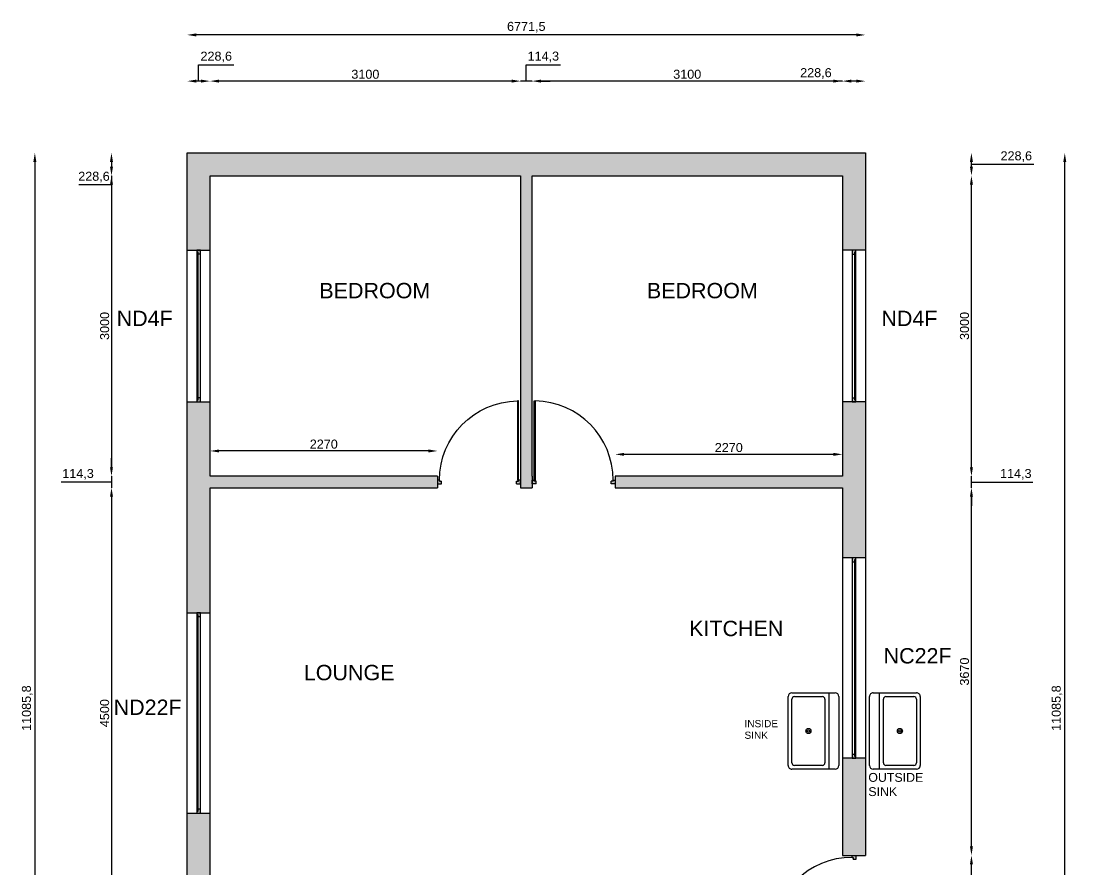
# Model space of a CAD drawing. Header units: millimetres. Extents: x 5556507 to 5811433, y 7824531 to 7923252.
# Drawn here: x 5628333 to 5638971, y 7841660 to 7850129 of the extents above; entities that cross this region are included whole.
import ezdxf

# ---------------------------------------------------------------- set-up
doc = ezdxf.new("R2010")
doc.units = ezdxf.units.MM
for name, color, linetype in [('blocks', 31, 'Continuous'), ('dimensions', 251, 'Continuous'), ('doors', 142, 'Continuous'), ('text', 8, 'Continuous'), ('wall', 7, 'Continuous'), ('wall hatch', 252, 'Continuous'), ('windows', 22, 'Continuous')]:
    doc.layers.add(name, color=color, linetype=linetype)
doc.styles.get("Standard").update_dxf_attribs({"font": 'arial.ttf'})
doc.dimstyles.new('ISO-25', dxfattribs={"dimscale": 31, "dimtxt": 2.5, "dimasz": 2.5, "dimexe": 1.25, "dimexo": 0.625, "dimtad": 1, "dimtxsty": 'Standard', "dimcen": 2.5, "dimse1": 1, "dimse2": 1, "dimadec": 0, "dimazin": 0, "dimtfac": 1, "dimtmove": 0, "dimatfit": 3, "dimfxl": 1, "dimarcsym": 0})

# ---------------------------------------------------------------- blocks, each defined once
blk = doc.blocks.new('D')
at = {"layer": 'doors'}
h = blk.add_hatch(color=256, dxfattribs=at)
h.dxf.hatch_style = 1
h.paths.add_polyline_path([(0, 19), (-20, 19), (-20, 7), (-40, 7), (-40, -19), (0, -19)])
h.paths.add_polyline_path([(-830, -19), (-790, -19), (-790, 7), (-810, 7), (-810, 19), (-830, 19)])
for p, q in [((-790, -19), (-790, 7)), ((-40, -19), (-40, 7))]:
    blk.add_line(p, q, dxfattribs=at)
blk.add_lwpolyline([(-810, 19), (-810, 809), (-798, 809), (-798, 19)], close=True, dxfattribs=at)
for points in [[(-790, -19), (-830, -19), (-830, 19), (-810, 19)], [(-790, 7), (-810, 7), (-810, 19)], [(-20, 19), (0, 19), (0, -19), (-40, -19)], [(-20, 19), (-20, 7), (-40, 7)]]:
    blk.add_lwpolyline(points, dxfattribs=at)
blk.add_arc((-810, 19), 790, 0, 89.1298, dxfattribs=at)
blk = doc.blocks.new('*D60')
at = {"layer": 'Defpoints', "color": 0, "transparency": 16777216}
for p in [(5636761, 7841803), (5637820, 7841803), (5636761, 7840973)]:
    blk.add_point(p, dxfattribs=at)
at = {"layer": 'dimensions', "color": 0, "lineweight": -2, "transparency": 16777216}
blk.add_line((5637820, 7841063), (5637820, 7841713), dxfattribs=at)
at = {"layer": 'dimensions', "color": 0, "transparency": 16777216}
for points in [[(5637805, 7841713), (5637835, 7841713), (5637820, 7841803)], [(5637805, 7841063), (5637835, 7841063), (5637820, 7840973)]]:
    blk.add_solid(points, dxfattribs=at)
at = {"layer": 'dimensions', "color": 0, "transparency": 16777216, "insert": (5637751, 7841388), "char_height": 90, "attachment_point": 5, "rotation": 90}
blk.add_mtext('830', dxfattribs=at)
blk = doc.blocks.new('*D61')
at = {"layer": 'Defpoints', "color": 0, "transparency": 16777216}
for p in [(5636532, 7845473), (5637820, 7845473), (5636761, 7841803)]:
    blk.add_point(p, dxfattribs=at)
at = {"layer": 'dimensions', "color": 0, "lineweight": -2, "transparency": 16777216}
blk.add_line((5637820, 7841893), (5637820, 7845383), dxfattribs=at)
at = {"layer": 'dimensions', "color": 0, "transparency": 16777216}
for points in [[(5637805, 7845383), (5637835, 7845383), (5637820, 7845473)], [(5637805, 7841893), (5637835, 7841893), (5637820, 7841803)]]:
    blk.add_solid(points, dxfattribs=at)
at = {"layer": 'dimensions', "color": 0, "transparency": 16777216, "insert": (5637751, 7843638), "char_height": 90, "attachment_point": 5, "rotation": 90}
blk.add_mtext('3670', dxfattribs=at)
blk = doc.blocks.new('*D62')
at = {"layer": 'Defpoints', "color": 0, "transparency": 16777216}
for p in [(5636532, 7845588), (5637820, 7845588), (5636532, 7845473)]:
    blk.add_point(p, dxfattribs=at)
at = {"layer": 'dimensions', "color": 0, "lineweight": -2, "transparency": 16777216}
for p, q in [((5637820, 7845678), (5637820, 7845768)), ((5637820, 7845473), (5637820, 7845588)), ((5637820, 7845473), (5637820, 7845588)), ((5637820, 7845530), (5638093, 7845530)), ((5638093, 7845530), (5638433, 7845530)), ((5637820, 7845383), (5637820, 7845293))]:
    blk.add_line(p, q, dxfattribs=at)
at = {"layer": 'dimensions', "color": 0, "transparency": 16777216}
for points in [[(5637805, 7845678), (5637835, 7845678), (5637820, 7845588)], [(5637805, 7845383), (5637835, 7845383), (5637820, 7845473)]]:
    blk.add_solid(points, dxfattribs=at)
at = {"layer": 'dimensions', "color": 0, "transparency": 16777216, "insert": (5638263, 7845607), "char_height": 90, "attachment_point": 5}
blk.add_mtext('114,3', dxfattribs=at)
blk = doc.blocks.new('*D63')
at = {"layer": 'Defpoints', "color": 0, "transparency": 16777216}
for p in [(5636532, 7848588), (5637820, 7848588), (5636532, 7845588)]:
    blk.add_point(p, dxfattribs=at)
at = {"layer": 'dimensions', "color": 0, "lineweight": -2, "transparency": 16777216}
blk.add_line((5637820, 7845678), (5637820, 7848498), dxfattribs=at)
at = {"layer": 'dimensions', "color": 0, "transparency": 16777216}
for points in [[(5637805, 7848498), (5637835, 7848498), (5637820, 7848588)], [(5637805, 7845678), (5637835, 7845678), (5637820, 7845588)]]:
    blk.add_solid(points, dxfattribs=at)
at = {"layer": 'dimensions', "color": 0, "transparency": 16777216, "insert": (5637751, 7847088), "char_height": 90, "attachment_point": 5, "rotation": 90}
blk.add_mtext('3000', dxfattribs=at)
blk = doc.blocks.new('*D64')
at = {"layer": 'Defpoints', "color": 0, "transparency": 16777216}
for p in [(5636761, 7848816), (5637820, 7848816), (5636532, 7848588)]:
    blk.add_point(p, dxfattribs=at)
at = {"layer": 'dimensions', "color": 0, "lineweight": -2, "transparency": 16777216}
for p, q in [((5637820, 7848678), (5637820, 7848726)), ((5637820, 7848702), (5638093, 7848702)), ((5638093, 7848702), (5638443, 7848702))]:
    blk.add_line(p, q, dxfattribs=at)
at = {"layer": 'dimensions', "color": 0, "transparency": 16777216}
for points in [[(5637805, 7848726), (5637835, 7848726), (5637820, 7848816)], [(5637805, 7848678), (5637835, 7848678), (5637820, 7848588)]]:
    blk.add_solid(points, dxfattribs=at)
at = {"layer": 'dimensions', "color": 0, "transparency": 16777216, "insert": (5638268, 7848778), "char_height": 90, "attachment_point": 5}
blk.add_mtext('228,6', dxfattribs=at)
blk = doc.blocks.new('*D65')
at = {"layer": 'Defpoints', "color": 0, "transparency": 16777216}
for p in [(5636761, 7848816), (5638752, 7848816), (5636761, 7837730)]:
    blk.add_point(p, dxfattribs=at)
at = {"layer": 'dimensions', "color": 0, "lineweight": -2, "transparency": 16777216}
blk.add_line((5638752, 7837820), (5638752, 7848726), dxfattribs=at)
at = {"layer": 'dimensions', "color": 0, "transparency": 16777216}
for points in [[(5638737, 7848726), (5638767, 7848726), (5638752, 7848816)], [(5638737, 7837820), (5638767, 7837820), (5638752, 7837730)]]:
    blk.add_solid(points, dxfattribs=at)
at = {"layer": 'dimensions', "color": 0, "transparency": 16777216, "insert": (5638675, 7843273), "char_height": 90, "attachment_point": 5, "rotation": 90}
blk.add_mtext('11085,8', dxfattribs=at)
blk = doc.blocks.new('*D67')
at = {"layer": 'Defpoints', "color": 0, "transparency": 16777216}
for p in [(5636532, 7849532), (5636761, 7848816), (5636532, 7848588)]:
    blk.add_point(p, dxfattribs=at)
at = {"layer": 'dimensions', "color": 0, "lineweight": -2, "transparency": 16777216}
for p, q in [((5636532, 7849532), (5636092, 7849532)), ((5636671, 7849532), (5636622, 7849532))]:
    blk.add_line(p, q, dxfattribs=at)
at = {"layer": 'dimensions', "color": 0, "transparency": 16777216}
for points in [[(5636622, 7849547), (5636622, 7849517), (5636532, 7849532)], [(5636671, 7849547), (5636671, 7849517), (5636761, 7849532)]]:
    blk.add_solid(points, dxfattribs=at)
at = {"layer": 'dimensions', "color": 0, "transparency": 16777216, "insert": (5636267, 7849608), "char_height": 90, "attachment_point": 5}
blk.add_mtext('228,6', dxfattribs=at)
blk = doc.blocks.new('*D68')
at = {"layer": 'Defpoints', "color": 0, "transparency": 16777216}
for p in [(5633432, 7849532), (5633432, 7848588), (5636532, 7848588)]:
    blk.add_point(p, dxfattribs=at)
at = {"layer": 'dimensions', "color": 0, "lineweight": -2, "transparency": 16777216}
blk.add_line((5636442, 7849532), (5633522, 7849532), dxfattribs=at)
at = {"layer": 'dimensions', "color": 0, "transparency": 16777216}
for points in [[(5633522, 7849547), (5633522, 7849517), (5633432, 7849532)], [(5636442, 7849547), (5636442, 7849517), (5636532, 7849532)]]:
    blk.add_solid(points, dxfattribs=at)
at = {"layer": 'dimensions', "color": 0, "transparency": 16777216, "insert": (5634982, 7849600), "char_height": 90, "attachment_point": 5}
blk.add_mtext('3100', dxfattribs=at)
blk = doc.blocks.new('*D69')
at = {"layer": 'Defpoints', "color": 0, "transparency": 16777216}
for p in [(5633318, 7849532), (5633318, 7848588), (5633432, 7848588)]:
    blk.add_point(p, dxfattribs=at)
at = {"layer": 'dimensions', "color": 0, "lineweight": -2, "transparency": 16777216}
for p, q in [((5633375, 7849532), (5633375, 7849696)), ((5633375, 7849696), (5633715, 7849696)), ((5633228, 7849532), (5633138, 7849532)), ((5633432, 7849532), (5633318, 7849532)), ((5633432, 7849532), (5633318, 7849532)), ((5633522, 7849532), (5633612, 7849532))]:
    blk.add_line(p, q, dxfattribs=at)
at = {"layer": 'dimensions', "color": 0, "transparency": 16777216}
for points in [[(5633228, 7849547), (5633228, 7849517), (5633318, 7849532)], [(5633522, 7849547), (5633522, 7849517), (5633432, 7849532)]]:
    blk.add_solid(points, dxfattribs=at)
at = {"layer": 'dimensions', "color": 0, "transparency": 16777216, "insert": (5633545, 7849773), "char_height": 90, "attachment_point": 5}
blk.add_mtext('114,3', dxfattribs=at)
blk = doc.blocks.new('*D70')
at = {"layer": 'Defpoints', "color": 0, "transparency": 16777216}
for p in [(5630218, 7849532), (5630218, 7848588), (5633318, 7848588)]:
    blk.add_point(p, dxfattribs=at)
at = {"layer": 'dimensions', "color": 0, "lineweight": -2, "transparency": 16777216}
blk.add_line((5633228, 7849532), (5630308, 7849532), dxfattribs=at)
at = {"layer": 'dimensions', "color": 0, "transparency": 16777216}
for points in [[(5630308, 7849547), (5630308, 7849517), (5630218, 7849532)], [(5633228, 7849547), (5633228, 7849517), (5633318, 7849532)]]:
    blk.add_solid(points, dxfattribs=at)
at = {"layer": 'dimensions', "color": 0, "transparency": 16777216, "insert": (5631768, 7849600), "char_height": 90, "attachment_point": 5}
blk.add_mtext('3100', dxfattribs=at)
blk = doc.blocks.new('*D71')
at = {"layer": 'Defpoints', "color": 0, "transparency": 16777216}
for p in [(5629989, 7849532), (5629989, 7848816), (5630218, 7848588)]:
    blk.add_point(p, dxfattribs=at)
at = {"layer": 'dimensions', "color": 0, "lineweight": -2, "transparency": 16777216}
for p, q in [((5630103, 7849532), (5630103, 7849696)), ((5630103, 7849696), (5630454, 7849696)), ((5630128, 7849532), (5630079, 7849532))]:
    blk.add_line(p, q, dxfattribs=at)
at = {"layer": 'dimensions', "color": 0, "transparency": 16777216}
for points in [[(5630079, 7849547), (5630079, 7849517), (5629989, 7849532)], [(5630128, 7849547), (5630128, 7849517), (5630218, 7849532)]]:
    blk.add_solid(points, dxfattribs=at)
at = {"layer": 'dimensions', "color": 0, "transparency": 16777216, "insert": (5630279, 7849773), "char_height": 90, "attachment_point": 5}
blk.add_mtext('228,6', dxfattribs=at)
blk = doc.blocks.new('*D72')
at = {"layer": 'Defpoints', "color": 0, "transparency": 16777216}
for p in [(5634262, 7845806), (5634262, 7845588), (5636532, 7845588)]:
    blk.add_point(p, dxfattribs=at)
at = {"layer": 'dimensions', "color": 0, "lineweight": -2, "transparency": 16777216}
blk.add_line((5636442, 7845806), (5634352, 7845806), dxfattribs=at)
at = {"layer": 'dimensions', "color": 0, "transparency": 16777216}
for points in [[(5634352, 7845821), (5634352, 7845791), (5634262, 7845806)], [(5636442, 7845821), (5636442, 7845791), (5636532, 7845806)]]:
    blk.add_solid(points, dxfattribs=at)
at = {"layer": 'dimensions', "color": 0, "transparency": 16777216, "insert": (5635397, 7845874), "char_height": 90, "attachment_point": 5}
blk.add_mtext('2270', dxfattribs=at)
blk = doc.blocks.new('*D73')
at = {"layer": 'Defpoints', "color": 0, "transparency": 16777216}
for p in [(5630218, 7845840), (5630218, 7845588), (5632488, 7845588)]:
    blk.add_point(p, dxfattribs=at)
at = {"layer": 'dimensions', "color": 0, "lineweight": -2, "transparency": 16777216}
blk.add_line((5632398, 7845840), (5630308, 7845840), dxfattribs=at)
at = {"layer": 'dimensions', "color": 0, "transparency": 16777216}
for points in [[(5630308, 7845855), (5630308, 7845825), (5630218, 7845840)], [(5632398, 7845855), (5632398, 7845825), (5632488, 7845840)]]:
    blk.add_solid(points, dxfattribs=at)
at = {"layer": 'dimensions', "color": 0, "transparency": 16777216, "insert": (5631353, 7845908), "char_height": 90, "attachment_point": 5}
blk.add_mtext('2270', dxfattribs=at)
blk = doc.blocks.new('*D74')
at = {"layer": 'Defpoints', "color": 0, "transparency": 16777216}
for p in [(5629989, 7849993), (5629989, 7848816), (5636761, 7848816)]:
    blk.add_point(p, dxfattribs=at)
at = {"layer": 'dimensions', "color": 0, "lineweight": -2, "transparency": 16777216}
blk.add_line((5636671, 7849993), (5630079, 7849993), dxfattribs=at)
at = {"layer": 'dimensions', "color": 0, "transparency": 16777216}
for points in [[(5630079, 7850008), (5630079, 7849978), (5629989, 7849993)], [(5636671, 7850008), (5636671, 7849978), (5636761, 7849993)]]:
    blk.add_solid(points, dxfattribs=at)
at = {"layer": 'dimensions', "color": 0, "transparency": 16777216, "insert": (5633375, 7850070), "char_height": 90, "attachment_point": 5}
blk.add_mtext('6771,5', dxfattribs=at)
blk = doc.blocks.new('*D75')
at = {"layer": 'Defpoints', "color": 0, "transparency": 16777216}
for p in [(5629989, 7848816), (5629233, 7848588), (5630218, 7848588)]:
    blk.add_point(p, dxfattribs=at)
at = {"layer": 'dimensions', "color": 0, "lineweight": -2, "transparency": 16777216}
for p, q in [((5629233, 7848726), (5629233, 7848678)), ((5629233, 7848588), (5629233, 7848498)), ((5629233, 7848498), (5628906, 7848498))]:
    blk.add_line(p, q, dxfattribs=at)
at = {"layer": 'dimensions', "color": 0, "transparency": 16777216}
for points in [[(5629218, 7848726), (5629248, 7848726), (5629233, 7848816)], [(5629218, 7848678), (5629248, 7848678), (5629233, 7848588)]]:
    blk.add_solid(points, dxfattribs=at)
at = {"layer": 'dimensions', "color": 0, "transparency": 16777216, "insert": (5629058, 7848574), "char_height": 90, "attachment_point": 5}
blk.add_mtext('228,6', dxfattribs=at)
blk = doc.blocks.new('*D76')
at = {"layer": 'Defpoints', "color": 0, "transparency": 16777216}
for p in [(5630218, 7848588), (5629233, 7845588), (5630218, 7845588)]:
    blk.add_point(p, dxfattribs=at)
at = {"layer": 'dimensions', "color": 0, "lineweight": -2, "transparency": 16777216}
blk.add_line((5629233, 7848498), (5629233, 7845678), dxfattribs=at)
at = {"layer": 'dimensions', "color": 0, "transparency": 16777216}
for points in [[(5629218, 7848498), (5629248, 7848498), (5629233, 7848588)], [(5629218, 7845678), (5629248, 7845678), (5629233, 7845588)]]:
    blk.add_solid(points, dxfattribs=at)
at = {"layer": 'dimensions', "color": 0, "transparency": 16777216, "insert": (5629165, 7847088), "char_height": 90, "attachment_point": 5, "rotation": 90}
blk.add_mtext('3000', dxfattribs=at)
blk = doc.blocks.new('*D77')
at = {"layer": 'Defpoints', "color": 0, "transparency": 16777216}
for p in [(5630218, 7845588), (5629233, 7845473), (5630218, 7845473)]:
    blk.add_point(p, dxfattribs=at)
at = {"layer": 'dimensions', "color": 0, "lineweight": -2, "transparency": 16777216}
for p, q in [((5629233, 7845678), (5629233, 7845768)), ((5629233, 7845588), (5629233, 7845473)), ((5629233, 7845588), (5629233, 7845473)), ((5629069, 7845530), (5628729, 7845530)), ((5629233, 7845530), (5629069, 7845530)), ((5629233, 7845383), (5629233, 7845293))]:
    blk.add_line(p, q, dxfattribs=at)
at = {"layer": 'dimensions', "color": 0, "transparency": 16777216}
for points in [[(5629218, 7845678), (5629248, 7845678), (5629233, 7845588)], [(5629218, 7845383), (5629248, 7845383), (5629233, 7845473)]]:
    blk.add_solid(points, dxfattribs=at)
at = {"layer": 'dimensions', "color": 0, "transparency": 16777216, "insert": (5628899, 7845607), "char_height": 90, "attachment_point": 5}
blk.add_mtext('114,3', dxfattribs=at)
blk = doc.blocks.new('*D78')
at = {"layer": 'Defpoints', "color": 0, "transparency": 16777216}
for p in [(5630218, 7845473), (5629233, 7840973), (5630218, 7840973)]:
    blk.add_point(p, dxfattribs=at)
at = {"layer": 'dimensions', "color": 0, "lineweight": -2, "transparency": 16777216}
blk.add_line((5629233, 7845383), (5629233, 7841063), dxfattribs=at)
at = {"layer": 'dimensions', "color": 0, "transparency": 16777216}
for points in [[(5629218, 7845383), (5629248, 7845383), (5629233, 7845473)], [(5629218, 7841063), (5629248, 7841063), (5629233, 7840973)]]:
    blk.add_solid(points, dxfattribs=at)
at = {"layer": 'dimensions', "color": 0, "transparency": 16777216, "insert": (5629165, 7843223), "char_height": 90, "attachment_point": 5, "rotation": 90}
blk.add_mtext('4500', dxfattribs=at)
blk = doc.blocks.new('*D82')
at = {"layer": 'Defpoints', "color": 0, "transparency": 16777216}
for p in [(5629989, 7848816), (5628468, 7837730), (5629989, 7837730)]:
    blk.add_point(p, dxfattribs=at)
at = {"layer": 'dimensions', "color": 0, "lineweight": -2, "transparency": 16777216}
blk.add_line((5628468, 7848726), (5628468, 7837820), dxfattribs=at)
at = {"layer": 'dimensions', "color": 0, "transparency": 16777216}
for points in [[(5628453, 7848726), (5628483, 7848726), (5628468, 7848816)], [(5628453, 7837820), (5628483, 7837820), (5628468, 7837730)]]:
    blk.add_solid(points, dxfattribs=at)
at = {"layer": 'dimensions', "color": 0, "transparency": 16777216, "insert": (5628392, 7843273), "char_height": 90, "attachment_point": 5, "rotation": 90}
blk.add_mtext('11085,8', dxfattribs=at)
blk = doc.blocks.new('Sink-single - 30 in top')
blk.add_line((-15, -3.999996), (15, -3.999996))
for points in [[(-13.5, 0), (13.5, 0)], [(-15, -18.499996), (-15, -1.5)], [(15, -1.5), (15, -18.499996)], [(-13.5, -17.499996), (-13.5, -6.499996)], [(-12.5, -5.499996), (12.5, -5.499996)], [(13.5, -6.499996), (13.5, -17.499996)], [(13.5, -19.999996), (-13.5, -19.999996)], [(12.5, -18.499996), (-12.5, -18.499996)]]:
    blk.add_lwpolyline(points)
for radius in [1, 0.5]:
    blk.add_circle((0, -11.999996), radius)
for centre, radius, start, end in [((-13.5, -1.5), 1.5, 90, 180), ((13.5, -1.5), 1.5, 0, 90), ((-12.5, -6.499996), 1, 90, 180), ((12.5, -6.499996), 1, 0, 90), ((-13.5, -18.499996), 1.5, 180, 270), ((-12.5, -17.499996), 1, 180, 270), ((12.5, -17.499996), 1, 270, 0), ((13.5, -18.499996), 1.5, 270, 0)]:
    blk.add_arc(centre, radius, start, end)

msp = doc.modelspace()

# ---------------------------------------------------------------- hatches: boundary and pattern name
at = {"layer": 'wall hatch'}
h = msp.add_hatch(dxfattribs=at)
h.set_pattern_fill('ANGLE', color=256)
h.set_pattern_definition([(0, (0, 0), (0, 6.985), [5.08, -1.905]), (90, (0, 0), (-6.985, 4e-16), [5.08, -1.905])])
h.paths.add_polyline_path([(5630217.771, 7848587.586), (5633317.771, 7848587.586), (5633317.771, 7845587.586), (5633317.771, 7845473.286), (5633432.071, 7845473.286), (5633432.071, 7845587.586), (5633432.071, 7848587.586), (5636532.071, 7848587.586), (5636532.071, 7847843.086), (5636760.671, 7847843.086), (5636760.671, 7848816.186), (5629989.171, 7848816.186), (5629989.171, 7847843.086), (5630217.771, 7847843.086)])
h.paths.add_polyline_path([(5632487.771, 7845587.586), (5630217.771, 7845587.586), (5630217.771, 7846332.086), (5629989.171, 7846332.086), (5629989.171, 7844223.286), (5630217.771, 7844223.286), (5630217.771, 7845473.286), (5632487.771, 7845473.286)])
h.paths.add_polyline_path([(5636760.671, 7846332.086), (5636532.071, 7846332.086), (5636532.071, 7845587.586), (5634262.071, 7845587.586), (5634262.071, 7845473.286), (5636532.071, 7845473.286), (5636532.071, 7844773.286), (5636760.671, 7844773.286)])
h.paths.add_polyline_path([(5636760.671, 7842773.286), (5636532.071, 7842773.286), (5636532.071, 7841803.286), (5636760.671, 7841803.286)])
h.paths.add_polyline_path([(5630217.771, 7842223.286), (5629989.171, 7842223.286), (5629989.171, 7840164.486), (5630217.771, 7840164.486), (5630217.771, 7840858.986), (5633287.771, 7840858.986), (5633287.771, 7840973.286), (5630217.771, 7840973.286)])
h.paths.add_polyline_path([(5636760.671, 7840973.286), (5636532.071, 7840973.286), (5635062.071, 7840973.286), (5635062.071, 7840858.986), (5636532.071, 7840858.986), (5636532.071, 7840058.986), (5636760.671, 7840058.986)], flags=17)
h.paths.add_polyline_path([(5634232.071, 7840858.986), (5634232.071, 7840973.286), (5634117.771, 7840973.286), (5634117.771, 7840858.986), (5634117.771, 7839044.686), (5634232.071, 7839044.686), (5635217.771, 7839044.686), (5635217.771, 7837958.986), (5635017.771, 7837958.986), (5635017.771, 7837730.386), (5636760.671, 7837730.386), (5636760.671, 7839036.986), (5636532.071, 7839036.986), (5636532.071, 7837958.986), (5635332.071, 7837958.986), (5635332.071, 7839044.686), (5635332.071, 7839158.986), (5634232.071, 7839158.986)])
h.paths.add_polyline_path([(5634509.771, 7837958.986), (5634232.071, 7837958.986), (5634117.771, 7837958.986), (5630217.771, 7837958.986), (5630217.771, 7838653.486), (5629989.171, 7838653.486), (5629989.171, 7837730.386), (5634509.771, 7837730.386)])
h.paths.add_polyline_path([(5648747.098, 7829451.829), (5648518.498, 7829451.829), (5648518.498, 7829223.229), (5648518.498, 7826223.229), (5645518.498, 7826223.229), (5645404.198, 7826223.229), (5643904.198, 7826223.229), (5643904.198, 7827608.929), (5645404.198, 7827608.929), (5645518.498, 7827608.929), (5645518.498, 7829223.229), (5645821.038, 7829223.229), (5645821.038, 7829451.829), (5645404.198, 7829451.829), (5645404.198, 7829223.229), (5645404.198, 7827723.229), (5643904.198, 7827723.229), (5643904.198, 7829223.229), (5643979.314, 7829223.229), (5643979.314, 7829451.829), (5643675.598, 7829451.829), (5643675.598, 7825994.629), (5648747.098, 7825994.629)])
h.paths.add_polyline_path([(5644571.198, 7829451.829), (5644487.314, 7829451.829), (5644487.314, 7829223.229), (5644571.198, 7829223.229)], flags=17)
h.paths.add_polyline_path([(5647685.498, 7829451.829), (5647332.038, 7829451.829), (5647332.038, 7829223.229), (5647685.498, 7829223.229)], flags=17)
at = {"layer": 'windows'}
h = msp.add_hatch(color=256, dxfattribs=at)
h.dxf.hatch_style = 1
h.paths.add_polyline_path([(5630122.471, 7846372.086), (5630097.071, 7846372.086), (5630097.071, 7846352.086), (5630084.471, 7846352.086), (5630084.471, 7846332.086), (5630122.471, 7846332.086)])
h.paths.add_polyline_path([(5630097.071, 7847823.086), (5630097.071, 7847803.086), (5630122.471, 7847803.086), (5630122.471, 7847843.086), (5630084.471, 7847843.086), (5630084.471, 7847823.086)])
h = msp.add_hatch(color=256, dxfattribs=at)
h.dxf.hatch_style = 1
h.paths.add_polyline_path([(5636627.371, 7847803.086), (5636652.771, 7847803.086), (5636652.771, 7847823.086), (5636665.371, 7847823.086), (5636665.371, 7847843.086), (5636627.371, 7847843.086)])
h.paths.add_polyline_path([(5636652.771, 7846352.086), (5636652.771, 7846372.086), (5636627.371, 7846372.086), (5636627.371, 7846332.086), (5636665.371, 7846332.086), (5636665.371, 7846352.086)])
h = msp.add_hatch(color=256, dxfattribs=at)
h.dxf.hatch_style = 1
h.paths.add_polyline_path([(5636627.371, 7842813.286), (5636627.371, 7842773.286), (5636665.371, 7842773.286), (5636665.371, 7842793.286), (5636652.771, 7842793.286), (5636652.771, 7842813.286)])
h.paths.add_polyline_path([(5636627.371, 7844733.286), (5636652.771, 7844733.286), (5636652.771, 7844753.286), (5636665.371, 7844753.286), (5636665.371, 7844773.286), (5636627.371, 7844773.286)])
h = msp.add_hatch(color=256, dxfattribs=at)
h.dxf.hatch_style = 1
h.paths.add_polyline_path([(5630122.471, 7844223.286), (5630084.471, 7844223.286), (5630084.471, 7844203.286), (5630097.071, 7844203.286), (5630097.071, 7844183.286), (5630122.471, 7844183.286)])
h.paths.add_polyline_path([(5630122.471, 7842263.286), (5630097.071, 7842263.286), (5630097.071, 7842243.286), (5630084.471, 7842243.286), (5630084.471, 7842223.286), (5630122.471, 7842223.286)])

# ---------------------------------------------------------------- linework, layer by layer
at = {"layer": 'wall'}
for p, q in [((5629989.171, 7837730.386), (5629989.171, 7848816.186)), ((5629989.171, 7848816.186), (5636760.671, 7848816.186)), ((5636760.671, 7848816.186), (5636760.671, 7841803.286)), ((5630217.771, 7848587.586), (5633317.771, 7848587.586)), ((5630217.771, 7845587.586), (5630217.771, 7848587.586)), ((5633317.771, 7848587.586), (5633317.771, 7845587.586)), ((5633432.071, 7848587.586), (5636532.071, 7848587.586)), ((5633432.071, 7845587.586), (5633432.071, 7848587.586)), ((5636532.071, 7848587.586), (5636532.071, 7845587.586)), ((5632487.771, 7845587.586), (5630217.771, 7845587.586)), ((5632487.771, 7845587.586), (5632487.771, 7845473.286)), ((5633317.771, 7845587.586), (5633317.771, 7845473.286)), ((5633432.071, 7845587.586), (5633432.071, 7845473.286)), ((5636532.071, 7845587.586), (5634262.071, 7845587.586)), ((5634262.071, 7845587.586), (5634262.071, 7845473.286)), ((5630217.771, 7845473.286), (5632487.771, 7845473.286)), ((5630217.771, 7840973.286), (5630217.771, 7845473.286)), ((5633317.771, 7845473.286), (5633432.071, 7845473.286)), ((5634262.071, 7845473.286), (5636532.071, 7845473.286)), ((5636532.071, 7845473.286), (5636532.071, 7841803.286)), ((5636532.071, 7841803.286), (5636760.671, 7841803.286))]:
    msp.add_line(p, q, dxfattribs=at)
at = {"layer": 'windows'}
for p, q in [((5629989.171, 7847843.086), (5630217.771, 7847843.086)), ((5630122.471, 7847803.086), (5630097.071, 7847803.086)), ((5636760.671, 7847843.086), (5636532.071, 7847843.086)), ((5636627.371, 7847803.086), (5636652.771, 7847803.086)), ((5630084.471, 7847087.586), (5630097.071, 7847087.586)), ((5636665.371, 7847087.586), (5636652.771, 7847087.586)), ((5629989.171, 7846332.086), (5630217.771, 7846332.086)), ((5630122.471, 7846372.086), (5630097.071, 7846372.086)), ((5636760.671, 7846332.086), (5636532.071, 7846332.086)), ((5636627.371, 7846372.086), (5636652.771, 7846372.086)), ((5636760.671, 7844773.286), (5636532.071, 7844773.286)), ((5636627.371, 7844733.286), (5636652.771, 7844733.286)), ((5629989.171, 7844223.286), (5630217.771, 7844223.286)), ((5630122.471, 7844183.286), (5630097.071, 7844183.286)), ((5636665.371, 7843773.286), (5636652.771, 7843773.286)), ((5630084.471, 7843223.286), (5630097.071, 7843223.286)), ((5636627.371, 7842813.286), (5636652.771, 7842813.286)), ((5636760.671, 7842773.286), (5636532.071, 7842773.286)), ((5630122.471, 7842263.286), (5630097.071, 7842263.286)), ((5629989.171, 7842223.286), (5630217.771, 7842223.286))]:
    msp.add_line(p, q, dxfattribs=at)
for points in [[(5630084.471, 7847843.086), (5630084.471, 7846332.086), (5630122.471, 7846332.086), (5630122.471, 7847843.086)], [(5630084.471, 7847823.086), (5630084.471, 7846352.086), (5630097.071, 7846352.086), (5630097.071, 7847823.086)], [(5636665.371, 7846332.086), (5636665.371, 7847843.086), (5636627.371, 7847843.086), (5636627.371, 7846332.086)], [(5636665.371, 7846352.086), (5636665.371, 7847823.086), (5636652.771, 7847823.086), (5636652.771, 7846352.086)], [(5636665.371, 7842773.286), (5636665.371, 7844773.286), (5636627.371, 7844773.286), (5636627.371, 7842773.286)], [(5636665.371, 7842793.286), (5636665.371, 7844753.286), (5636652.771, 7844753.286), (5636652.771, 7842793.286)], [(5630084.471, 7844223.286), (5630084.471, 7842223.286), (5630122.471, 7842223.286), (5630122.471, 7844223.286)], [(5630084.471, 7844203.286), (5630084.471, 7842243.286), (5630097.071, 7842243.286), (5630097.071, 7844203.286)]]:
    msp.add_lwpolyline(points, close=True, dxfattribs=at)

# ---------------------------------------------------------------- block references
at = {"layer": 'blocks', "xscale": 25.4, "yscale": 25.4, "zscale": 25.4}
for p, rotation in [((5636496.741, 7843044.76), 270), ((5636801.375, 7843044.76), 89.99999999999999)]:
    msp.add_blockref('Sink-single - 30 in top', p, dxfattribs=dict(at, rotation=rotation))
at = {"layer": 'windows', "xscale": -1}
msp.add_blockref('D', (5632487.771, 7845530.436), dxfattribs=at)
at = {"layer": 'windows'}
msp.add_blockref('D', (5634262.071, 7845530.436), dxfattribs=at)
at = {"layer": 'windows', "rotation": 90}
msp.add_blockref('D', (5636646.371, 7841803.286), dxfattribs=at)

# ---------------------------------------------------------------- texts
at = {"layer": 'text'}
for s, height, p in [('BEDROOM', 153.4078, (5631308.737, 7847364.048)), ('BEDROOM', 153.4078, (5634579.331, 7847364.048)), ('ND4F', 153.4078, (5629284.535, 7847086.538)), ('ND4F', 153.4078, (5636921.049, 7847086.538)), ('KITCHEN', 153.4078, (5635001.012, 7843991.62)), ('NC22F', 153.4078, (5636942.93, 7843718.743)), ('LOUNGE', 153.4078, (5631153.63, 7843551.316)), ('ND22F', 153.4078, (5629254.401, 7843204.826)), ('INSIDE', 71.9687, (5635553.867, 7843082.324)), ('SINK', 71.9687, (5635553.867, 7842966.713)), ('OUTSIDE', 88.3982, (5636790.435, 7842537.478)), ('SINK', 88.3982, (5636790.435, 7842395.474))]:
    msp.add_text(s, height=height, dxfattribs=at).set_placement(p)

# ---------------------------------------------------------------- dimensions: what is measured, and where the dimension line sits
at = {"layer": 'dimensions'}
for base, p1, p2, override, picture, middle in [((5629989.171, 7849993.269), (5636760.671, 7848816.186), (5629989.171, 7848816.186), {"dimscale": 36, "dimtoh": 1}, '*D74', (5633374.921, 7850069.855)), ((5629989.171, 7849531.764), (5630217.771, 7848587.586), (5629989.171, 7848816.186), {"dimscale": 36, "dimtoh": 1, "dimtmove": 1}, '*D71', (5630125.971, 7849772.771)), ((5633317.771, 7849531.764), (5633432.071, 7848587.586), (5633317.771, 7848587.586), {"dimscale": 36, "dimtoh": 1, "dimtmove": 1}, '*D69', (5633397.421, 7849772.771)), ((5630217.771, 7849531.764), (5633317.771, 7848587.586), (5630217.771, 7848587.586), {"dimscale": 36, "dimtoh": 1, "dimtmove": 1}, '*D70', (5631767.771, 7849600.246)), ((5633432.071, 7849531.764), (5636532.071, 7848587.586), (5633432.071, 7848587.586), {"dimscale": 36, "dimtoh": 1, "dimtmove": 1}, '*D68', (5634982.071, 7849600.246)), ((5636532.071, 7849531.764), (5636760.671, 7848816.186), (5636532.071, 7848587.586), {"dimscale": 36, "dimtoh": 1}, '*D67', (5636266.982, 7849608.35)), ((5630217.771, 7845839.72), (5632487.771, 7845587.586), (5630217.771, 7845587.586), {"dimscale": 36, "dimtoh": 1}, '*D73', (5631352.771, 7845908.172)), ((5634262.071, 7845805.951), (5636532.071, 7845587.586), (5634262.071, 7845587.586), {"dimscale": 36, "dimtoh": 1}, '*D72', (5635397.071, 7845874.403))]:
    dim = msp.add_linear_dim(base=base, p1=p1, p2=p2, dimstyle='ISO-25', override=override, dxfattribs=at)
    dim.commit()
    dim.dimension.update_dxf_attribs({"geometry": picture, "text_midpoint": middle})
for base, p1, p2, override, picture, middle in [((5628468.152, 7837730.386), (5629989.171, 7848816.186), (5629989.171, 7837730.386), {"dimscale": 36, "dimtoh": 1}, '*D82', (5628391.566, 7843273.286)), ((5629233.287, 7848587.586), (5629989.171, 7848816.186), (5630217.771, 7848587.586), {"dimscale": 36, "dimtoh": 1}, '*D75', (5629058.199, 7848574.172)), ((5637819.955, 7848816.186), (5636532.071, 7848587.586), (5636760.671, 7848816.186), {"dimscale": 36, "dimtoh": 1, "dimtmove": 1}, '*D64', (5638115.049, 7848778.472)), ((5638751.679, 7848816.186), (5636760.671, 7837730.386), (5636760.671, 7848816.186), {"dimscale": 36, "dimtoh": 1}, '*D65', (5638675.093, 7843273.286)), ((5629233.287, 7845587.586), (5630217.771, 7848587.586), (5630217.771, 7845587.586), {"dimscale": 36, "dimtoh": 1, "dimtmove": 1}, '*D76', (5629164.805, 7847087.586)), ((5637819.955, 7848587.586), (5636532.071, 7845587.586), (5636532.071, 7848587.586), {"dimscale": 36, "dimtoh": 1, "dimtmove": 1}, '*D63', (5637751.473, 7847087.586)), ((5629233.287, 7845473.286), (5630217.771, 7845587.586), (5630217.771, 7845473.286), {"dimscale": 36, "dimtoh": 1, "dimtmove": 1}, '*D77', (5629046.366, 7845607.022)), ((5637819.955, 7845587.586), (5636532.071, 7845473.286), (5636532.071, 7845587.586), {"dimscale": 36, "dimtoh": 1, "dimtmove": 1}, '*D62', (5638115.049, 7845607.022)), ((5629233.287, 7840973.286), (5630217.771, 7845473.286), (5630217.771, 7840973.286), {"dimscale": 36, "dimtoh": 1, "dimtmove": 1}, '*D78', (5629164.836, 7843223.286)), ((5637819.955, 7845473.286), (5636760.671, 7841803.286), (5636532.071, 7845473.286), {"dimscale": 36, "dimtoh": 1, "dimtmove": 1}, '*D61', (5637751.473, 7843638.286)), ((5637819.955, 7841803.286), (5636760.671, 7840973.286), (5636760.671, 7841803.286), {"dimscale": 36, "dimtoh": 1, "dimtmove": 1}, '*D60', (5637751.473, 7841388.286))]:
    dim = msp.add_linear_dim(base=base, p1=p1, p2=p2, angle=90, dimstyle='ISO-25', override=override, dxfattribs=at)
    dim.commit()
    dim.dimension.update_dxf_attribs({"geometry": picture, "text_midpoint": middle})

doc.saveas('drawing.dxf')
